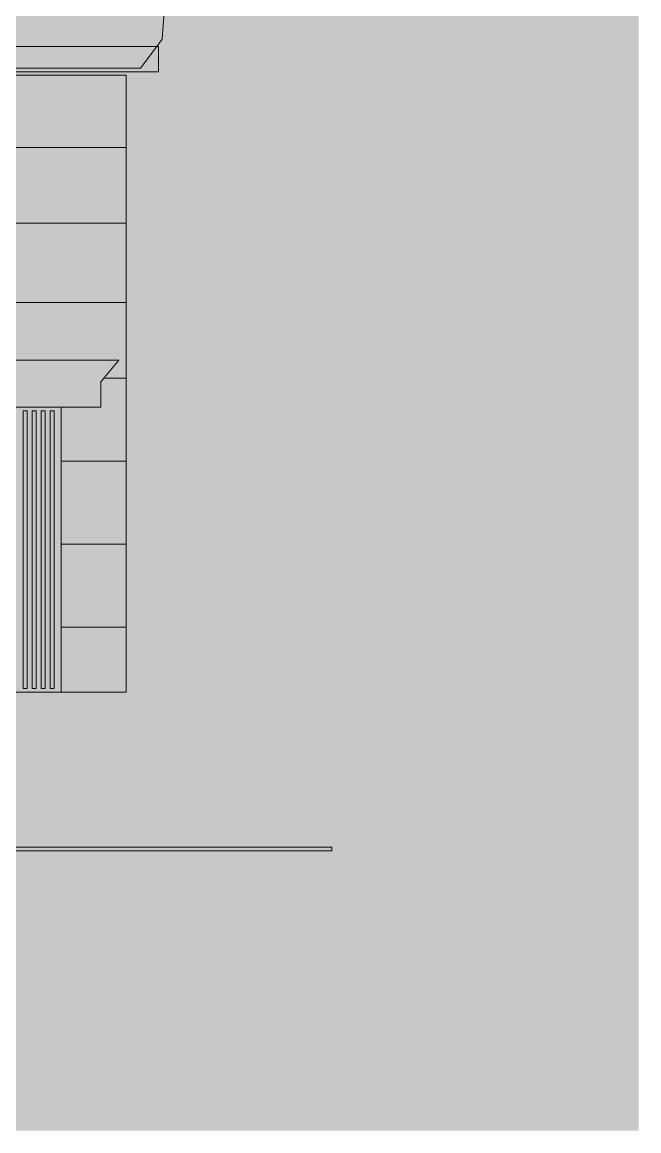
# Model space of a CAD drawing. Header units: millimetres. Extents: x -2000 to 16000, y -1200 to 12411.
# Drawn here: x 13393 to 16000, y -1200 to 3492 of the extents above; entities that cross this region are included whole.
import ezdxf

# ---------------------------------------------------------------- set-up
doc = ezdxf.new("R2010")
doc.units = ezdxf.units.MM
for name, color, linetype, lineweight, true_color in [('00_WHITE_BACKGROUND', 7, 'Continuous', 18, 0xffffff), ('02_CORNICES', 7, 'Continuous', 18, 0x000000), ('03_FRAMES_DOORS', 7, 'Continuous', 18, 0x000000), ('05_STONE_JOINTS', 7, 'Continuous', 18, 0x000000), ('08_STEPS', 7, 'Continuous', 18, 0x000000)]:
    doc.layers.add(name, color=color, linetype=linetype, lineweight=lineweight, true_color=true_color)

msp = doc.modelspace()

# ---------------------------------------------------------------- linework, layer by layer
at = {"layer": '00_WHITE_BACKGROUND', "lineweight": 18, "true_color": 0xffffff}
msp.add_solid([(-2000, -1200), (16000, -1200), (-2000, 12410.687), (16000, 12410.687)], dxfattribs=at)
at = {"layer": '02_CORNICES', "color": 7, "lineweight": 18, "true_color": 0x000000}
for points in [[(13961.8321, 3389.313), (13984.7328, 3419.8473), (14000, 3633.5878), (13938.9313, 3633.5878)], [(13961.8321, 3389.313), (10519.084, 3389.313)], [(10519.084, 3297.7099), (13893.1298, 3297.7099), (13961.8321, 3389.313)], [(10519.084, 3297.7099), (10519.084, 3282.4427), (13969.4656, 3282.4427), (13969.4656, 3389.313), (13961.8321, 3389.313)]]:
    msp.add_lwpolyline(points, dxfattribs=at)
at = {"layer": '03_FRAMES_DOORS', "color": 7, "lineweight": 18, "true_color": 0x000000}
msp.add_lwpolyline([(13282.4427, 656.4885), (13557.2519, 656.4885), (13557.2519, 931.2977), (13557.2519, 1282.4427), (13557.2519, 1633.5878), (13557.2519, 1862.5954), (13389.313, 1862.5954), (13312.9771, 1862.5954)], dxfattribs=at)
for points in [[(13396.9466, 1847.3282), (13413.7405, 1847.3282), (13413.7405, 671.7557), (13396.9466, 671.7557)], [(13435.1145, 1847.3282), (13451.9084, 1847.3282), (13451.9084, 671.7557), (13435.1145, 671.7557)], [(13473.2824, 1847.3282), (13490.0763, 1847.3282), (13490.0763, 671.7557), (13473.2824, 671.7557)], [(13511.4504, 1847.3282), (13528.2443, 1847.3282), (13528.2443, 671.7557), (13511.4504, 671.7557)]]:
    msp.add_lwpolyline(points, close=True, dxfattribs=at)
at = {"layer": '05_STONE_JOINTS', "color": 7, "lineweight": 18, "true_color": 0x000000}
for points in [[(13832.0611, 2961.8321), (13832.0611, 3267.1756), (10519.084, 3267.1756)], [(13114.5038, 2961.8321), (13832.0611, 2961.8321)], [(13832.0611, 2641.2214), (13832.0611, 2961.8321)], [(10519.084, 2641.2214), (13832.0611, 2641.2214)], [(13832.0611, 2305.3435), (13832.0611, 2641.2214)], [(13098.3969, 2305.3435), (13832.0611, 2305.3435)], [(13737.9084, 1984.7328), (13801.5267, 2061.0687), (13277.4198, 2061.0687), (13266.4885, 2088.3817), (13250, 2122.5954), (13231.1603, 2155.7252), (13210.0611, 2187.6183), (13186.7786, 2218.1527), (13161.4351, 2247.1908), (13134.1069, 2274.6107), (13104.9466, 2300.2901), (13098.3969, 2305.3435)], [(13832.0611, 1984.7328), (13832.0611, 2305.3435)], [(13737.9084, 1984.7328), (13725.1908, 1969.4656), (13725.1908, 1862.5954), (13557.2519, 1862.5954)], [(13737.9084, 1984.7328), (13832.0611, 1984.7328)], [(13832.0611, 1633.5878), (13832.0611, 1984.7328)], [(13557.2519, 1633.5878), (13832.0611, 1633.5878)], [(13832.0611, 1282.4427), (13832.0611, 1633.5878)], [(13557.2519, 1282.4427), (13832.0611, 1282.4427)], [(13832.0611, 931.2977), (13832.0611, 1282.4427)], [(13557.2519, 931.2977), (13832.0611, 931.2977)], [(13557.2519, 656.4885), (13832.0611, 656.4885), (13832.0611, 931.2977)]]:
    msp.add_lwpolyline(points, dxfattribs=at)
at = {"layer": '08_STEPS', "color": 7, "lineweight": 18, "true_color": 0x000000}
msp.add_lwpolyline([(-381.6794, 0), (14702.2901, 0), (14702.2901, -15.2672), (-381.6794, -15.2672)], close=True, dxfattribs=at)

doc.saveas('drawing.dxf')
